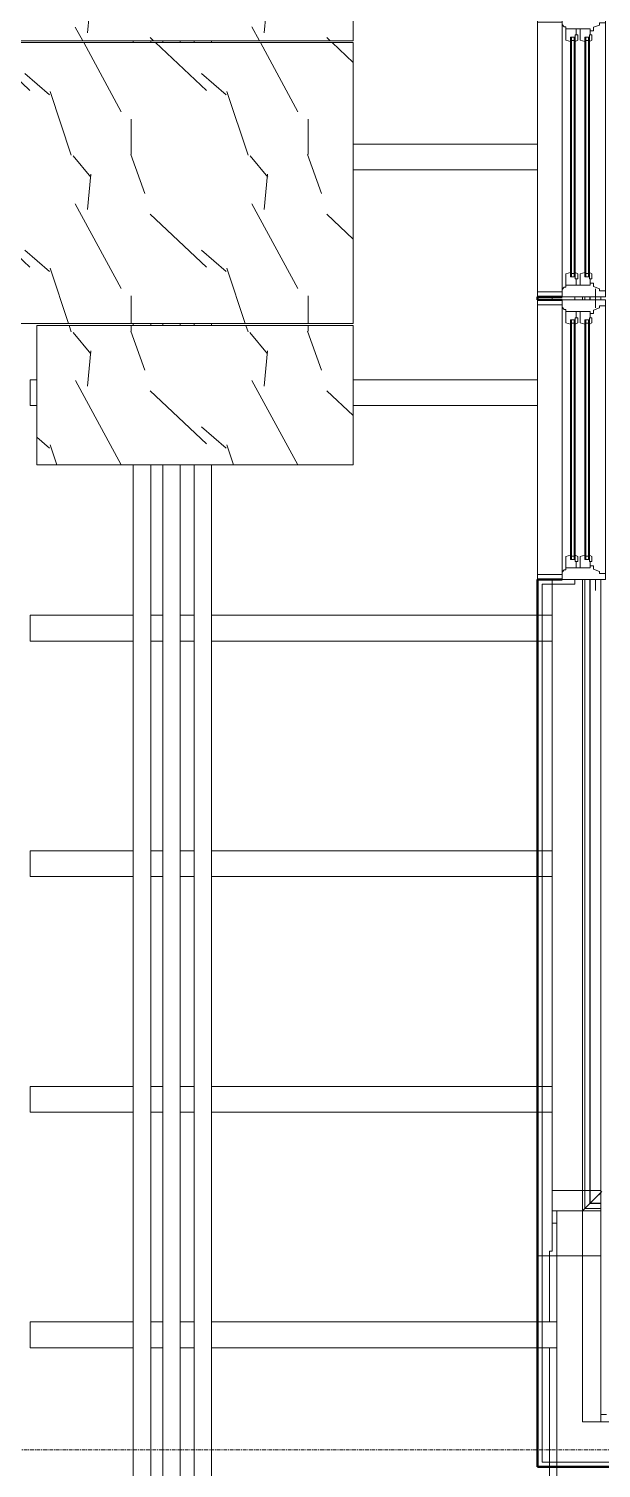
# Model space of a CAD drawing. Header units: inches. Extents: x -4218 to -1830, y 9767 to 12426.
# Drawn here: x -3479.4 to -3401.6, y 10813.7 to 11009.2 of the extents above; entities that cross this region are included whole.
import ezdxf

# ---------------------------------------------------------------- set-up
doc = ezdxf.new("R2010")
doc.units = ezdxf.units.IN
doc.header["$MEASUREMENT"] = 0
doc.linetypes.add('Grid Line 1_2_', pattern=[0.875, 0.5, -0.125, 0.125, -0.125])
for name, color, linetype, lineweight in [('0-1', 7, 'Continuous', 5), ('A-CLNG-2', 10, 'Continuous', 9), ('A-CLNG-PATT-1', 71, 'Continuous', 13), ('A-DETL-MBND', 5, 'Continuous', 9), ('A-FLOR-4', 192, 'Continuous', 9), ('A-GLAZ-1', 151, 'Continuous', 9), ('A-GLAZ-2', 151, 'Continuous', 20), ('A-GLAZ-CWMG', 51, 'Continuous', 9), ('A-WALL', 113, 'Continuous', 13), ('A-WALL-7', 113, 'Continuous', 9), ('A-WALL-8', 113, 'Continuous', 50), ('P-PIPE-1', 10, 'Continuous', 9), ('S-BEAM', 12, 'Continuous', 9), ('S-GRID-1', 1, 'Grid Line 1_2_', 9)]:
    doc.layers.add(name, color=color, linetype=linetype, lineweight=lineweight)

# ---------------------------------------------------------------- blocks, each defined once
blk = doc.blocks.new('CTR - 1st Phase - Common Walls_rvt-1-BACKGROUND - RCP - 1ST FLOOR')
at = {"layer": 'A-CLNG-PATT-1'}
h = blk.add_hatch(dxfattribs=at)
h.set_pattern_fill('FP_2', color=256, style=0, pattern_type=2)
h.set_pattern_definition([(108.435, (6.24, 0), (-23.9995167, 47.999875), [9.107, -66.787]), (139.399, (3.36, 8.64), (-144.0005735, 119.9994401), [4.425, -216.844]), (136.848, (24, 11.52), (-360.00235884, 335.99803914), [10.527, -515.834]), (109.983, (16.32, 18.72), (-71.99926767, 192.0004429), [5.618, -275.295]), (90, (14.4, 0), (-24, 24), [4.8, -19.2]), (118.443, (14.4, 4.8), (168.000806133, -311.999948405), [13.101, -641.971]), (84.289, (8.16, 16.32), (-24.00143285, -215.9997167), [4.824, -236.373]), (129.806, (8.64, 21.12), (96.0006462, -119.9991583), [3.749, -183.697])])
h.paths.add_polyline_path([(-3478.3, 10949.97), (-3435.32, 10949.97), (-3435.32, 10968.92), (-3478.3, 10968.92), (-3478.3, 10959.13)], flags=0)
h.paths.add_polyline_path([(-3498.05, 10969.17), (-3435.32, 10969.17), (-3435.32, 11007.32), (-3498.93, 11007.32), (-3498.93, 10971.49), (-3497.3, 10971.49), (-3497.3, 10969.49), (-3498.93, 10969.49), (-3498.93, 10969.17), (-3498.45, 10969.17)], flags=0)
h.paths.add_polyline_path([(-3497.3, 11007.57), (-3435.32, 11007.57), (-3435.32, 11026.52), (-3498.93, 11026.52), (-3498.93, 11009.49), (-3497.3, 11009.49)], flags=0)
at = {"layer": 'A-CLNG-2'}
for p, q in [((-3435.32, 11026.52), (-3435.32, 11007.57)), ((-3497.55, 11007.32), (-3435.32, 11007.32)), ((-3435.32, 11007.57), (-3497.3, 11007.57)), ((-3435.32, 11007.32), (-3435.32, 10969.17)), ((-3435.32, 10969.17), (-3497.55, 10969.17)), ((-3478.3, 10949.97), (-3478.3, 10968.92)), ((-3478.3, 10968.92), (-3435.32, 10968.92)), ((-3435.32, 10968.92), (-3435.32, 10949.97)), ((-3435.32, 10949.97), (-3478.3, 10949.97))]:
    blk.add_line(p, q, dxfattribs=at)
at = {"layer": 'P-PIPE-1'}
for p, q in [((-3465.19, 11007.32), (-3465.19, 11007.57)), ((-3462.81, 11007.57), (-3462.81, 11007.32)), ((-3461.19, 11007.32), (-3461.19, 11007.57)), ((-3458.81, 11007.57), (-3458.81, 11007.32)), ((-3456.94, 11007.32), (-3456.94, 11007.57)), ((-3454.57, 11007.57), (-3454.57, 11007.32)), ((-3465.19, 10968.92), (-3465.19, 10969.17)), ((-3462.81, 10969.17), (-3462.81, 10968.92)), ((-3461.19, 10968.92), (-3461.19, 10969.17)), ((-3458.81, 10969.17), (-3458.81, 10968.92)), ((-3456.94, 10968.92), (-3456.94, 10969.17)), ((-3454.57, 10969.17), (-3454.57, 10968.92)), ((-3465.19, 10726.41), (-3465.19, 10949.97)), ((-3462.81, 10949.97), (-3462.81, 10726.41)), ((-3461.19, 10726.41), (-3461.19, 10949.97)), ((-3458.81, 10949.97), (-3458.81, 10726.41)), ((-3456.94, 10726.41), (-3456.94, 10949.97)), ((-3454.57, 10949.97), (-3454.57, 10726.41))]:
    blk.add_line(p, q, dxfattribs=at)
blk = doc.blocks.new('Basic Wall _ EXT - FIBER CEMENT - LARGE - ___-2505165-BACKGROUND - RCP - 1ST FLOOR')
at = {"layer": 'A-WALL-7'}
for p, q in [((-3403.17, 10972.78), (-3403.17, 10972.4)), ((-3403.17, 10972.4), (-3403.17, 10972.78)), ((-3403.14, 10972.4), (-3403.14, 10972.78)), ((-3403.14, 10972.4), (-3403.14, 10972.78)), ((-3403.17, 10934.38), (-3403.17, 10849.64)), ((-3403.17, 10849.64), (-3403.17, 10934.38)), ((-3403.14, 10851.39), (-3403.14, 10934.38)), ((-3403.14, 10849.67), (-3403.14, 10934.38)), ((-3403.17, 10849.64), (-3401.67, 10851.14)), ((-3403.14, 10849.67), (-3403.14, 10851.36)), ((-3401.67, 10851.14), (-3403.14, 10849.67))]:
    blk.add_line(p, q, dxfattribs=at)
blk = doc.blocks.new('Basic Wall _ EXT - FIBER CEMENT - LARGE - ___-2162458-BACKGROUND - RCP - 1ST FLOOR')
at = {"layer": 'A-WALL-7'}
for p, q in [((-3403.17, 10972.78), (-3403.17, 10972.4)), ((-3403.17, 10972.4), (-3403.17, 10972.78)), ((-3403.14, 10972.4), (-3403.14, 10972.78)), ((-3403.14, 10972.4), (-3403.14, 10972.78)), ((-3403.17, 10934.38), (-3403.17, 10901.83)), ((-3403.17, 10901.83), (-3403.17, 10934.38)), ((-3403.14, 10900.93), (-3403.14, 10934.38)), ((-3403.14, 10900.93), (-3403.14, 10934.38)), ((-3403.17, 10901.79), (-3403.17, 10849.64)), ((-3403.17, 10849.64), (-3403.17, 10901.79)), ((-3403.14, 10851.39), (-3403.14, 10900.89)), ((-3403.14, 10851.39), (-3403.14, 10900.89)), ((-3403.14, 10849.67), (-3403.14, 10851.36)), ((-3403.14, 10849.67), (-3403.14, 10851.36)), ((-3403.14, 10849.67), (-3402.32, 10850.49)), ((-3402.8, 10850.01), (-3403.14, 10849.67)), ((-3402.32, 10850.49), (-3402.8, 10850.01)), ((-3402.28, 10850.53), (-3401.67, 10851.14)), ((-3401.67, 10851.14), (-3402.28, 10850.53))]:
    blk.add_line(p, q, dxfattribs=at)
blk = doc.blocks.new('Basic Wall _ EXT - FIBER CEMENT - SMALL - ___-2145932-BACKGROUND - RCP - 1ST FLOOR')
at = {"layer": 'A-DETL-MBND'}
for p, q in [((-3403.85, 10972.4), (-3403.85, 10972.78)), ((-3403.85, 10972.4), (-3403.85, 10972.78)), ((-3403.85, 10848.97), (-3403.85, 10934.38)), ((-3403.85, 10848.97), (-3403.85, 10934.38)), ((-3403.14, 10849.67), (-3402.32, 10850.49)), ((-3402.32, 10850.49), (-3403.14, 10849.67)), ((-3402.96, 10849.85), (-3403.02, 10849.79)), ((-3402.87, 10849.94), (-3402.81, 10850.01)), ((-3402.32, 10850.49), (-3402.86, 10849.95)), ((-3402.81, 10850.01), (-3402.32, 10850.49)), ((-3402.28, 10850.53), (-3401.7, 10851.11)), ((-3401.7, 10851.11), (-3402.28, 10850.53)), ((-3402.28, 10850.53), (-3401.7, 10851.11)), ((-3401.75, 10851.06), (-3402.28, 10850.53)), ((-3401.7, 10851.11), (-3401.75, 10851.06)), ((-3401.7, 10851.11), (-3401.67, 10851.15)), ((-3401.64, 10851.18), (-3401.64, 10851.17)), ((-3404.17, 10848.64), (-3403.85, 10848.97)), ((-3403.85, 10848.97), (-3404.17, 10848.64)), ((-3403.85, 10848.97), (-3403.17, 10849.64)), ((-3403.17, 10849.64), (-3403.85, 10848.97))]:
    blk.add_line(p, q, dxfattribs=at)
at = {"layer": 'A-DETL-MBND', "flags": 128}
for points in [[(-3403.02, 10849.79), (-3402.94, 10849.87), (-3402.87, 10849.94)], [(-3401.67, 10851.15), (-3401.63, 10851.19), (-3401.58, 10851.23), (-3401.54, 10851.27)]]:
    blk.add_lwpolyline(points, dxfattribs=at)
blk = doc.blocks.new('Basic Wall _ EXT - FIBER CEMENT - LARGE - ___-2505166-BACKGROUND - RCP - 1ST FLOOR')
at = {"layer": 'A-WALL-7'}
for p, q in [((-3401.67, 10851.14), (-3403.17, 10849.64)), ((-3403.14, 10849.67), (-3401.67, 10851.14)), ((-3403.17, 10849.64), (-3401.67, 10849.64)), ((-3401.67, 10849.64), (-3403.17, 10849.64)), ((-3401.67, 10849.67), (-3403.14, 10849.67)), ((-3401.67, 10849.67), (-3403.14, 10849.67))]:
    blk.add_line(p, q, dxfattribs=at)
blk = doc.blocks.new('Basic Wall _ EXT - FIBER CEMENT - LARGE - ___-2162459-BACKGROUND - RCP - 1ST FLOOR')
at = {"layer": 'A-WALL-7'}
for p, q in [((-3402.32, 10850.49), (-3403.14, 10849.67)), ((-3403.14, 10849.67), (-3402.8, 10850.01)), ((-3402.8, 10850.01), (-3402.32, 10850.49)), ((-3402.28, 10850.53), (-3401.67, 10851.14)), ((-3401.67, 10851.14), (-3402.28, 10850.53)), ((-3403.17, 10849.64), (-3401.67, 10849.64)), ((-3401.67, 10849.64), (-3403.17, 10849.64)), ((-3401.67, 10849.67), (-3403.14, 10849.67)), ((-3401.67, 10849.67), (-3403.14, 10849.67))]:
    blk.add_line(p, q, dxfattribs=at)
blk = doc.blocks.new('Basic Wall _ EXT - FIBER CEMENT - SMALL - ___-2145933-BACKGROUND - RCP - 1ST FLOOR')
at = {"layer": 'A-DETL-MBND'}
for p, q in [((-3403.14, 10849.67), (-3402.32, 10850.49)), ((-3402.32, 10850.49), (-3403.14, 10849.67)), ((-3403.02, 10849.79), (-3402.96, 10849.85)), ((-3402.86, 10849.95), (-3402.32, 10850.49)), ((-3402.32, 10850.49), (-3402.81, 10850.01)), ((-3402.28, 10850.53), (-3401.7, 10851.11)), ((-3401.7, 10851.11), (-3402.28, 10850.53)), ((-3401.7, 10851.11), (-3402.28, 10850.53)), ((-3402.28, 10850.53), (-3401.75, 10851.06)), ((-3401.75, 10851.06), (-3401.7, 10851.11)), ((-3401.64, 10851.17), (-3401.64, 10851.18)), ((-3404.17, 10848.64), (-3403.85, 10848.97)), ((-3403.85, 10848.97), (-3404.17, 10848.64)), ((-3403.85, 10848.97), (-3403.17, 10849.64)), ((-3403.17, 10849.64), (-3403.85, 10848.97)), ((-3402.29, 10848.97), (-3403.85, 10848.97)), ((-3402.29, 10848.97), (-3403.85, 10848.97)), ((-3401.67, 10848.97), (-3402.26, 10848.97)), ((-3401.67, 10848.97), (-3402.26, 10848.97))]:
    blk.add_line(p, q, dxfattribs=at)
at = {"layer": 'A-DETL-MBND', "flags": 128}
for points in [[(-3402.81, 10850.01), (-3402.87, 10849.94), (-3402.94, 10849.87), (-3403.02, 10849.79)], [(-3401.54, 10851.27), (-3401.58, 10851.23), (-3401.63, 10851.19), (-3401.67, 10851.15), (-3401.7, 10851.11)]]:
    blk.add_lwpolyline(points, dxfattribs=at)
blk = doc.blocks.new('Rectangular Mullion - Stud - Base_Head-V129-BACKGROUND - RCP - 1ST FLOOR')
at = {"layer": 'A-DETL-MBND'}
blk.add_line((-3404.17, 10930.12), (-3404.17, 10934.38), dxfattribs=at)
blk = doc.blocks.new('Rectangular Mullion - Stud - Base_Head-V127-BACKGROUND - RCP - 1ST FLOOR')
at = {"layer": 'A-DETL-MBND'}
blk.add_line((-3404.17, 11048.23), (-3404.17, 11067.91), dxfattribs=at)
blk = doc.blocks.new('Window-Double_Hung-Andersen-400_Series-Tilt_Wash - DOUBLE HUNG - COTTAGE - 1ST FLOOR-2889356-BACKGROUND - RCP - 1ST FLOOR')
at = {"layer": 'A-GLAZ-1'}
for p, q in [((-15.7, 2), (15.7, 2)), ((-16.29, 1.87), (-15.7, 1.87)), ((-16.29, 1.5), (-15.7, 1.5)), ((-15.82, 1.87), (-15.82, 1.5)), ((-15.7, 1.87), (15.7, 1.87)), ((-15.7, 1.5), (15.7, 1.5)), ((-15.7, 1.37), (15.7, 1.37)), ((-15.7, 0.06), (15.7, 0.06)), ((16.29, 1.87), (15.7, 1.87)), ((16.29, 1.5), (15.7, 1.5)), ((15.82, 1.87), (15.82, 1.5)), ((18.95, -1.69), (-18.95, -1.69)), ((-18.95, -1.69), (-18.95, -5.06)), ((-18.32, -1.69), (-18.32, -5.06)), ((-16.29, -0.06), (-15.7, -0.06)), ((-16.29, -0.44), (-15.7, -0.44)), ((-15.82, -0.06), (-15.82, -0.44)), ((-15.7, -0.06), (15.7, -0.06)), ((-15.7, -0.44), (15.7, -0.44)), ((-15.7, -0.56), (15.7, -0.56)), ((16.29, -0.06), (15.7, -0.06)), ((16.29, -0.44), (15.7, -0.44)), ((15.82, -0.06), (15.82, -0.44)), ((18.32, -1.69), (18.32, -5.06)), ((18.95, -5.06), (18.95, -1.69)), ((-18.95, -5.06), (18.95, -5.06))]:
    blk.add_line(p, q, dxfattribs=at)
at = {"layer": 'A-GLAZ-2'}
for p, q in [((19.01, 4.19), (-19.01, 4.19)), ((-19.01, 4.19), (-19.01, -1.69)), ((-18.2, 4.19), (-18.2, 3.37)), ((18.2, 4.19), (18.2, 3.37)), ((19.01, -1.69), (19.01, 4.19)), ((-19.01, 2.81), (-20.51, 2.81)), ((-18.2, 3.37), (-17.92, 3.37)), ((-17.92, 3.37), (-17.61, 2.56)), ((-17.61, 2.56), (-17.14, 2.56)), ((-17.42, 2.12), (-16.57, 2.12)), ((-17.42, 2.12), (-17.42, -1.19)), ((-17.14, 2.56), (-17.14, 2.12)), ((-15.86, 2.34), (-16.57, 2.34)), ((-16.57, 2), (-16.57, 2.34)), ((-15.7, 2), (-16.57, 2)), ((-16.29, 2), (-16.29, 1.37)), ((-15.86, 2.34), (-15.7, 2)), ((15.86, 2.34), (15.7, 2)), ((15.7, 2), (16.57, 2)), ((15.86, 2.34), (16.57, 2.34)), ((16.29, 2), (16.29, 1.37)), ((16.57, 2), (16.57, 2.34)), ((17.42, 2.12), (16.57, 2.12)), ((17.14, 2.56), (17.14, 2.12)), ((17.61, 2.56), (17.14, 2.56)), ((17.42, 2.12), (17.42, -1.19)), ((17.92, 3.37), (17.61, 2.56)), ((18.2, 3.37), (17.92, 3.37)), ((19.01, 2.81), (20.51, 2.81)), ((-17.42, 0.75), (-15.86, 0.75)), ((-17.42, 0.19), (-16.57, 0.19)), ((-15.86, 0.41), (-16.57, 0.41)), ((-16.57, 0.06), (-16.57, 0.41)), ((-15.7, 0.06), (-16.57, 0.06)), ((-15.7, 1.37), (-16.29, 1.37)), ((-16.29, 0.06), (-16.29, -0.56)), ((-15.86, 0.75), (-15.7, 1.37)), ((-15.86, 0.41), (-15.7, 0.06)), ((15.7, 1.37), (16.29, 1.37)), ((15.86, 0.75), (15.7, 1.37)), ((15.86, 0.41), (15.7, 0.06)), ((15.7, 0.06), (16.57, 0.06)), ((17.42, 0.75), (15.86, 0.75)), ((15.86, 0.41), (16.57, 0.41)), ((16.29, 0.06), (16.29, -0.56)), ((16.57, 0.06), (16.57, 0.41)), ((17.42, 0.19), (16.57, 0.19)), ((-19.01, -1.69), (19.01, -1.69)), ((-17.67, -1.41), (-18, -1.69)), ((-17.67, -1.41), (-17.67, -1.19)), ((-17.67, -1.19), (-15.86, -1.19)), ((-15.7, -0.56), (-16.29, -0.56)), ((-15.86, -1.19), (-15.7, -0.56)), ((15.7, -0.56), (16.29, -0.56)), ((15.86, -1.19), (15.7, -0.56)), ((17.67, -1.19), (15.86, -1.19)), ((17.67, -1.41), (17.67, -1.19)), ((17.67, -1.41), (18, -1.69))]:
    blk.add_line(p, q, dxfattribs=at)
blk = doc.blocks.new('Rectangular Mullion - Stud - Base_Head-1769175-BACKGROUND - RCP - 1ST FLOOR')
at = {"layer": 'A-DETL-MBND'}
for p, q in [((-3404.17, 10851.39), (-3404.17, 10871.07)), ((-3408.3, 10851.39), (-3404.17, 10851.39))]:
    blk.add_line(p, q, dxfattribs=at)
blk = doc.blocks.new('Dimension Lumber - LVL - 3_5X5_5-V256-BACKGROUND - RCP - 1ST FLOOR')
at = {"layer": 'S-BEAM'}
for p, q in [((-44.94, 1.75), (-44.7, 1.75)), ((18.91, 1.75), (43.94, 1.75)), ((-44.94, -1.75), (-44.7, -1.75)), ((18.91, -1.75), (43.94, -1.75))]:
    blk.add_line(p, q, dxfattribs=at)
blk = doc.blocks.new('Dimension Lumber - LVL - 3_5X5_5-V257-BACKGROUND - RCP - 1ST FLOOR')
at = {"layer": 'S-BEAM'}
for p, q in [((-35.46, 1.75), (-35.46, -1.75)), ((-35.46, 1.75), (-34.54, 1.75)), ((8.44, 1.75), (33.46, 1.75)), ((-35.46, -1.75), (-34.54, -1.75)), ((8.44, -1.75), (33.46, -1.75))]:
    blk.add_line(p, q, dxfattribs=at)
blk = doc.blocks.new('Dimension Lumber - LVL - 3_5X5_5-V258-BACKGROUND - RCP - 1ST FLOOR')
at = {"layer": 'S-BEAM'}
for p, q in [((-35.46, 1.75), (-35.46, -1.75)), ((-35.46, 1.75), (-21.43, 1.75)), ((-19.05, 1.75), (-17.43, 1.75)), ((-15.05, 1.75), (-13.18, 1.75)), ((-10.81, 1.75), (33.46, 1.75)), ((33.46, 1.75), (34.07, 1.75)), ((34.09, 1.75), (35.46, 1.75)), ((35.46, -1.75), (35.46, 1.75)), ((-35.46, -1.75), (-21.43, -1.75)), ((-19.05, -1.75), (-17.43, -1.75)), ((-15.05, -1.75), (-13.18, -1.75)), ((-10.81, -1.75), (33.46, -1.75)), ((33.46, -1.75), (34.05, -1.75)), ((34.09, -1.75), (35.46, -1.75))]:
    blk.add_line(p, q, dxfattribs=at)
blk = doc.blocks.new('Dimension Lumber - LVL - 3_5X5_5-V255-BACKGROUND - RCP - 1ST FLOOR')
at = {"layer": 'S-BEAM'}
for p, q in [((-35.46, 1.75), (-35.46, -1.75)), ((-35.46, 1.75), (-21.43, 1.75)), ((-19.05, 1.75), (-17.43, 1.75)), ((-15.05, 1.75), (-13.18, 1.75)), ((-10.81, 1.75), (33.46, 1.75)), ((33.46, 1.75), (35.46, 1.75)), ((35.46, -1.75), (35.46, 1.75)), ((-35.46, -1.75), (-21.43, -1.75)), ((-19.05, -1.75), (-17.43, -1.75)), ((-15.05, -1.75), (-13.18, -1.75)), ((-10.81, -1.75), (33.46, -1.75)), ((33.46, -1.75), (35.46, -1.75))]:
    blk.add_line(p, q, dxfattribs=at)
blk = doc.blocks.new('Dimension Lumber - LVL - 3_5X5_5-V259-BACKGROUND - RCP - 1ST FLOOR')
at = {"layer": 'S-BEAM'}
for p, q in [((-35.46, 1.75), (-35.46, -1.75)), ((-35.46, 1.75), (-21.43, 1.75)), ((-19.05, 1.75), (-17.43, 1.75)), ((-15.05, 1.75), (-13.18, 1.75)), ((-10.81, 1.75), (33.46, 1.75)), ((33.46, 1.75), (33.73, 1.75)), ((33.74, 1.75), (35.46, 1.75)), ((35.46, -1.75), (35.46, 1.75)), ((-35.46, -1.75), (-21.43, -1.75)), ((-19.05, -1.75), (-17.43, -1.75)), ((-15.05, -1.75), (-13.18, -1.75)), ((-10.81, -1.75), (33.46, -1.75)), ((33.46, -1.75), (33.71, -1.75)), ((33.74, -1.75), (35.46, -1.75))]:
    blk.add_line(p, q, dxfattribs=at)
blk = doc.blocks.new('Dimension Lumber - LVL - 3_5X5_5-V260-BACKGROUND - RCP - 1ST FLOOR')
at = {"layer": 'S-BEAM'}
for p, q in [((-35.77, 1.75), (-35.77, -1.75)), ((-35.77, 1.75), (-21.74, 1.75)), ((-19.36, 1.75), (-17.74, 1.75)), ((-15.36, 1.75), (-13.5, 1.75)), ((-11.12, 1.75), (33.15, 1.75)), ((33.15, 1.75), (35.77, 1.75)), ((-35.77, -1.75), (-21.74, -1.75)), ((-19.36, -1.75), (-17.74, -1.75)), ((-15.36, -1.75), (-13.5, -1.75)), ((-11.12, -1.75), (33.15, -1.75)), ((33.15, -1.75), (35.77, -1.75))]:
    blk.add_line(p, q, dxfattribs=at)

msp = doc.modelspace()

# ---------------------------------------------------------------- linework, layer by layer
at = {"layer": 'A-DETL-MBND'}
for p, q in [((-3403.17, 10934.38), (-3403.17, 10851.39)), ((-3408.3, 10851.39), (-3403.17, 10851.39)), ((-3407.67, 10846.95), (-3408.3, 10846.95))]:
    msp.add_line(p, q, dxfattribs=at)
at = {"layer": 'A-FLOR-4'}
for p, q in [((-3408.67, 10843.14), (-3408.67, 10833.54)), ((-3407.67, 10450.69), (-3407.67, 10842.51)), ((-3408.67, 10830.04), (-3408.67, 10801.54))]:
    msp.add_line(p, q, dxfattribs=at)
at = {"layer": 'A-WALL'}
for p, q in [((-3405.24, 10972.78), (-3405.24, 10972.4)), ((-3404.17, 10972.78), (-3404.17, 10972.4)), ((-3401.67, 10972.78), (-3401.67, 10972.4)), ((-3405.24, 10934.38), (-3405.24, 10933.75)), ((-3404.17, 10934.38), (-3404.17, 10819.99)), ((-3401.67, 10934.38), (-3401.67, 10819.99)), ((-3409.67, 10814.49), (-3409.67, 10933.75)), ((-3409.67, 10933.75), (-3405.24, 10933.75)), ((-3401.67, 10820.99), (-3400.92, 10820.99)), ((-3404.17, 10819.99), (-3401.67, 10819.99)), ((-3409.67, 10814.49), (-3404.17, 10814.49))]:
    msp.add_line(p, q, dxfattribs=at)
at = {"layer": 'A-WALL-7'}
for p, q in [((-3410.3, 10972.84), (-3410.3, 10972.78)), ((-3410.3, 10972.4), (-3410.3, 10972.34)), ((-3408.3, 10972.34), (-3408.3, 10972.84)), ((-3406.92, 10972.78), (-3406.92, 10972.78)), ((-3403.17, 10972.4), (-3403.17, 10972.78)), ((-3403.14, 10972.78), (-3403.14, 10972.4)), ((-3410.3, 10934.44), (-3410.3, 10934.38)), ((-3408.3, 10929.56), (-3408.3, 10934.44)), ((-3406.92, 10934.38), (-3401.67, 10934.38)), ((-3403.14, 10934.38), (-3403.14, 10849.67)), ((-3408.3, 10897.54), (-3408.3, 10926.04)), ((-3408.3, 10865.54), (-3408.3, 10894.04)), ((-3408.3, 10843.14), (-3408.3, 10862.04)), ((-3403.17, 10849.64), (-3403.17, 10851.39)), ((-3403.17, 10851.39), (-3401.67, 10851.39)), ((-3401.67, 10851.14), (-3403.17, 10849.64)), ((-3401.67, 10848.64), (-3408.3, 10848.64)), ((-3407.67, 10848.64), (-3407.67, 10842.51)), ((-3401.67, 10849.64), (-3403.17, 10849.64)), ((-3403.14, 10849.67), (-3401.67, 10849.67)), ((-3401.67, 10842.51), (-3410.3, 10842.51)), ((-3408.67, 10843.14), (-3408.3, 10843.14)), ((-3401.67, 10819.99), (-3368.89, 10819.99)), ((-3367.01, 10814.49), (-3404.17, 10814.49))]:
    msp.add_line(p, q, dxfattribs=at)
at = {"layer": 'A-WALL-8'}
for p, q in [((-3410.3, 10972.4), (-3410.3, 10972.78)), ((-3410.3, 10972.78), (-3406.92, 10972.78)), ((-3406.92, 10972.4), (-3410.3, 10972.4)), ((-3410.3, 10813.86), (-3410.3, 10934.38)), ((-3410.3, 10934.38), (-3406.92, 10934.38)), ((-3366.39, 10813.86), (-3410.3, 10813.86))]:
    msp.add_line(p, q, dxfattribs=at)
at = {"layer": 'S-GRID-1'}
msp.add_line((-1830.2, 10816.19), (-4168.71, 10816.19), dxfattribs=at)

# ---------------------------------------------------------------- block references
at = {"layer": '0-1'}
msp.add_blockref('CTR - 1st Phase - Common Walls_rvt-1-BACKGROUND - RCP - 1ST FLOOR', (0, 0), dxfattribs=at)
at = {"layer": 'A-GLAZ-1', "rotation": 269.9999999999994}
for p in [(-3405.24, 10991.79), (-3405.24, 10953.39)]:
    msp.add_blockref('Window-Double_Hung-Andersen-400_Series-Tilt_Wash - DOUBLE HUNG - COTTAGE - 1ST FLOOR-2889356-BACKGROUND - RCP - 1ST FLOOR', p, dxfattribs=at)
at = {"layer": 'A-GLAZ-CWMG'}
for name, p in [('Rectangular Mullion - Stud - Base_Head-V129-BACKGROUND - RCP - 1ST FLOOR', (0, 0)), ('Rectangular Mullion - Stud - Base_Head-V127-BACKGROUND - RCP - 1ST FLOOR', (0, -137.79)), ('Rectangular Mullion - Stud - Base_Head-V127-BACKGROUND - RCP - 1ST FLOOR', (0, -157.47)), ('Rectangular Mullion - Stud - Base_Head-V127-BACKGROUND - RCP - 1ST FLOOR', (0, -177.15)), ('Rectangular Mullion - Stud - Base_Head-1769175-BACKGROUND - RCP - 1ST FLOOR', (0, 0))]:
    msp.add_blockref(name, p, dxfattribs=at)
at = {"layer": 'A-WALL-7'}
for name in ['Basic Wall _ EXT - FIBER CEMENT - SMALL - ___-2145932-BACKGROUND - RCP - 1ST FLOOR', 'Basic Wall _ EXT - FIBER CEMENT - LARGE - ___-2162458-BACKGROUND - RCP - 1ST FLOOR', 'Basic Wall _ EXT - FIBER CEMENT - LARGE - ___-2505165-BACKGROUND - RCP - 1ST FLOOR', 'Basic Wall _ EXT - FIBER CEMENT - SMALL - ___-2145933-BACKGROUND - RCP - 1ST FLOOR', 'Basic Wall _ EXT - FIBER CEMENT - LARGE - ___-2162459-BACKGROUND - RCP - 1ST FLOOR', 'Basic Wall _ EXT - FIBER CEMENT - LARGE - ___-2505166-BACKGROUND - RCP - 1ST FLOOR']:
    msp.add_blockref(name, (0, 0), dxfattribs=at)
at = {"layer": 'S-BEAM'}
for name, p in [('Dimension Lumber - LVL - 3_5X5_5-V256-BACKGROUND - RCP - 1ST FLOOR', (-3454.24, 10991.79)), ('Dimension Lumber - LVL - 3_5X5_5-V257-BACKGROUND - RCP - 1ST FLOOR', (-3443.76, 10959.79)), ('Dimension Lumber - LVL - 3_5X5_5-V258-BACKGROUND - RCP - 1ST FLOOR', (-3443.76, 10927.79)), ('Dimension Lumber - LVL - 3_5X5_5-V255-BACKGROUND - RCP - 1ST FLOOR', (-3443.76, 10895.79)), ('Dimension Lumber - LVL - 3_5X5_5-V259-BACKGROUND - RCP - 1ST FLOOR', (-3443.76, 10863.79)), ('Dimension Lumber - LVL - 3_5X5_5-V260-BACKGROUND - RCP - 1ST FLOOR', (-3443.45, 10831.79))]:
    msp.add_blockref(name, p, dxfattribs=at)

doc.saveas('drawing.dxf')
